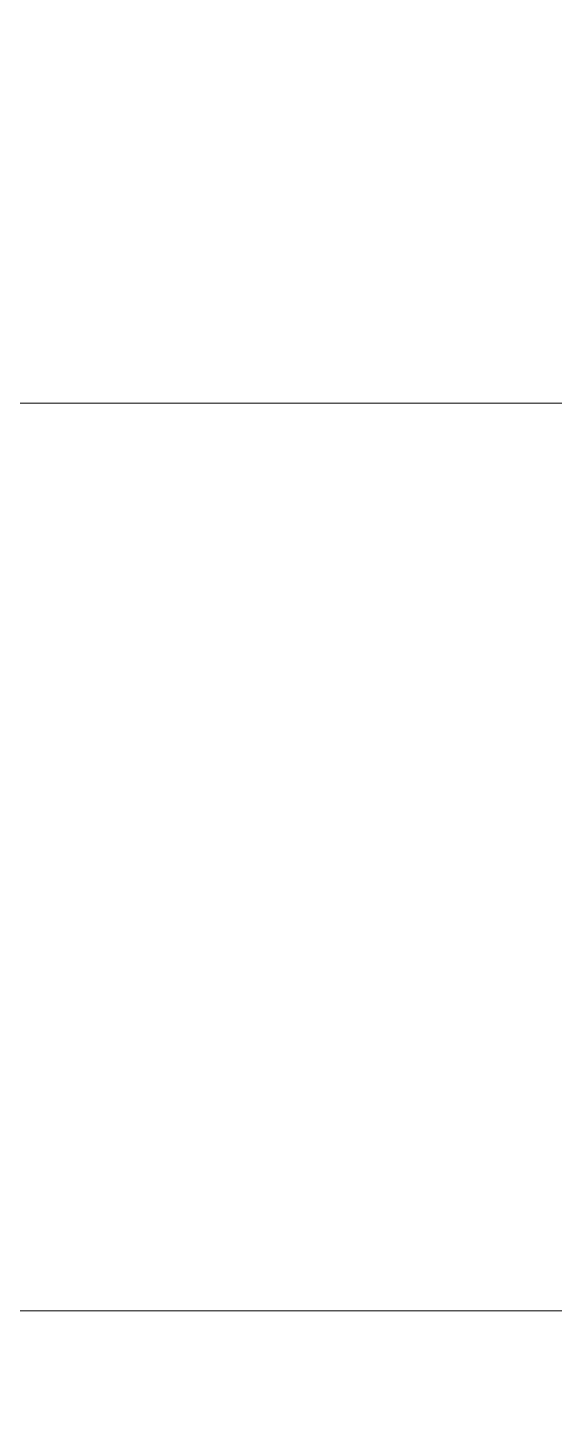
# Model space of a CAD drawing. Header units: millimetres. Extents: x 375520 to 471640, y 4301 to 90506.
# Drawn here: x 420937.5 to 421053.6, y 30306.7 to 30611.5 of the extents above; entities that cross this region are included whole.
import ezdxf

# ---------------------------------------------------------------- set-up
doc = ezdxf.new("R2010")
doc.units = ezdxf.units.MM
doc.layers.add('FAZA_I_ormari_ugradnja', color=6, linetype='Continuous')
doc.layers.add('GP kota -2.67_PBS_strojarstvo_drenazni_sustav$0$Kote', color=4, linetype='Continuous')
doc.layers.add('GP kota -2.67_PBS_arhitektura$0$PBS_AG_referenca PBS drenaza', color=150, linetype='Continuous', lineweight=13)
doc.styles.add('GP kota -2.67_PBS_strojarstvo_drenazni_sustav$0$Arial', font='arial.ttf')
doc.styles.add('GP kota -2.67_PBS_strojarstvo_drenazni_sustav$0$Standard', font='arial.ttf')
doc.dimstyles.new('GP kota -2.67_PBS_strojarstvo_drenazni_sustav$0$Standard', dxfattribs={"dimtxt": 0.18, "dimasz": 0.18, "dimexe": 0.18, "dimexo": 0.0625, "dimgap": 0.09, "dimtad": 0, "dimtih": 1, "dimtoh": 1, "dimdec": 4, "dimzin": 0, "dimdsep": 46, "dimtxsty": 'GP kota -2.67_PBS_strojarstvo_drenazni_sustav$0$Standard', "dimcen": 0.09, "dimadec": 0, "dimazin": 0, "dimtfac": 1, "dimtdec": 4, "dimtofl": 0, "dimtmove": 0, "dimatfit": 3, "dimfxl": 1, "dimtolj": 1, "dimtzin": 0, "dimarcsym": 0})

# ---------------------------------------------------------------- blocks, each defined once
blk = doc.blocks.new('*D192')
at = {"layer": 'Defpoints', "color": 0, "transparency": 16777216}
for p in [(419680.46, 30328.47), (421130.46, 30285.45), (419680.46, 29666.73)]:
    blk.add_point(p, dxfattribs=at)
at = {"layer": 'GP kota -2.67_PBS_strojarstvo_drenazni_sustav$0$Kote', "color": 0, "lineweight": -2, "transparency": 16777216}
for p, q in [((419680.46, 29669.73), (419680.46, 30332.47)), ((421130.46, 30288.45), (421130.46, 30332.47)), ((421120.46, 30328.47), (419690.46, 30328.47))]:
    blk.add_line(p, q, dxfattribs=at)
at = {"layer": 'GP kota -2.67_PBS_strojarstvo_drenazni_sustav$0$Kote', "color": 0, "transparency": 16777216}
for points in [[(419690.46, 30330.14), (419690.46, 30326.81), (419680.46, 30328.47)], [(421120.46, 30330.14), (421120.46, 30326.81), (421130.46, 30328.47)]]:
    blk.add_solid(points, dxfattribs=at)
at = {"layer": 'GP kota -2.67_PBS_strojarstvo_drenazni_sustav$0$Kote', "transparency": 16777216, "insert": (420405.46, 30336.58), "char_height": 10, "attachment_point": 5, "style": 'GP kota -2.67_PBS_strojarstvo_drenazni_sustav$0$Arial'}
blk.add_mtext('1450', dxfattribs=at)
blk = doc.blocks.new('*D194')
at = {"layer": 'Defpoints', "color": 0, "transparency": 16777216}
for p in [(418130.46, 30528.65), (418130.46, 30377.05), (421130.46, 30377.05)]:
    blk.add_point(p, dxfattribs=at)
at = {"layer": 'GP kota -2.67_PBS_strojarstvo_drenazni_sustav$0$Kote', "color": 0, "lineweight": -2, "transparency": 16777216}
for p, q in [((418130.46, 30380.05), (418130.46, 30532.65)), ((421130.46, 30380.05), (421130.46, 30532.65)), ((421120.46, 30528.65), (418140.46, 30528.65))]:
    blk.add_line(p, q, dxfattribs=at)
at = {"layer": 'GP kota -2.67_PBS_strojarstvo_drenazni_sustav$0$Kote', "color": 0, "transparency": 16777216}
for points in [[(418140.46, 30530.32), (418140.46, 30526.98), (418130.46, 30528.65)], [(421120.46, 30530.32), (421120.46, 30526.98), (421130.46, 30528.65)]]:
    blk.add_solid(points, dxfattribs=at)
at = {"layer": 'GP kota -2.67_PBS_strojarstvo_drenazni_sustav$0$Kote', "transparency": 16777216, "insert": (419630.46, 30536.76), "char_height": 10, "attachment_point": 5, "style": 'GP kota -2.67_PBS_strojarstvo_drenazni_sustav$0$Arial'}
blk.add_mtext('3000', dxfattribs=at)
blk = doc.blocks.new('GP kota -2.67_PBS_strojarstvo_drenazni_sustav')
at = {"layer": 'GP kota -2.67_PBS_strojarstvo_drenazni_sustav$0$Kote'}
dim = blk.add_linear_dim(base=(418130.46, 30528.65), p1=(421130.46, 30377.05), p2=(418130.46, 30377.05), angle=180, dimstyle='GP kota -2.67_PBS_strojarstvo_drenazni_sustav$0$Standard', override={"dimtxt": 10, "dimasz": 10, "dimexe": 4, "dimexo": 3, "dimgap": 3, "dimtad": 1, "dimtih": 0, "dimtoh": 0, "dimdec": 0, "dimrnd": 10, "dimzin": 8, "dimtxsty": 'GP kota -2.67_PBS_strojarstvo_drenazni_sustav$0$Arial', "dimcen": 100, "dimclrt": 256, "dimtdec": 0, "dimtofl": 1, "dimtolj": 0, "dimtzin": 8}, dxfattribs=at)
dim.commit()
dim.dimension.update_dxf_attribs({"geometry": '*D194', "text_midpoint": (419630.46, 30536.76)})
dim = blk.add_linear_dim(base=(419680.46, 30328.47), p1=(421130.46, 30285.45), p2=(419680.46, 29666.73), angle=180, dimstyle='GP kota -2.67_PBS_strojarstvo_drenazni_sustav$0$Standard', override={"dimtxt": 10, "dimasz": 10, "dimexe": 4, "dimexo": 3, "dimgap": 3, "dimtad": 1, "dimtih": 0, "dimtoh": 0, "dimdec": 0, "dimrnd": 10, "dimzin": 8, "dimtxsty": 'GP kota -2.67_PBS_strojarstvo_drenazni_sustav$0$Arial', "dimcen": 100, "dimclrt": 256, "dimtdec": 0, "dimtofl": 1, "dimtolj": 0, "dimtzin": 8}, dxfattribs=at)
dim.commit()
dim.dimension.update_dxf_attribs({"geometry": '*D192', "text_midpoint": (420405.46, 30328.47), "dimtype": 160})
blk = doc.blocks.new('GP kota -2.67_PBS_arhitektura')
at = {"layer": 'GP kota -2.67_PBS_arhitektura$0$PBS_AG_referenca PBS drenaza', "ltscale": 10, "xscale": 0.1, "yscale": 0.1, "zscale": 0.1}
blk.add_blockref('GP kota -2.67_PBS_strojarstvo_drenazni_sustav', (0, 0), dxfattribs=at)

msp = doc.modelspace()

# ---------------------------------------------------------------- block references
at = {"layer": 'FAZA_I_ormari_ugradnja', "ltscale": 10, "xscale": 10, "yscale": 10, "zscale": 10}
msp.add_blockref('GP kota -2.67_PBS_arhitektura', (0, 0), dxfattribs=at)

doc.saveas('drawing.dxf')
